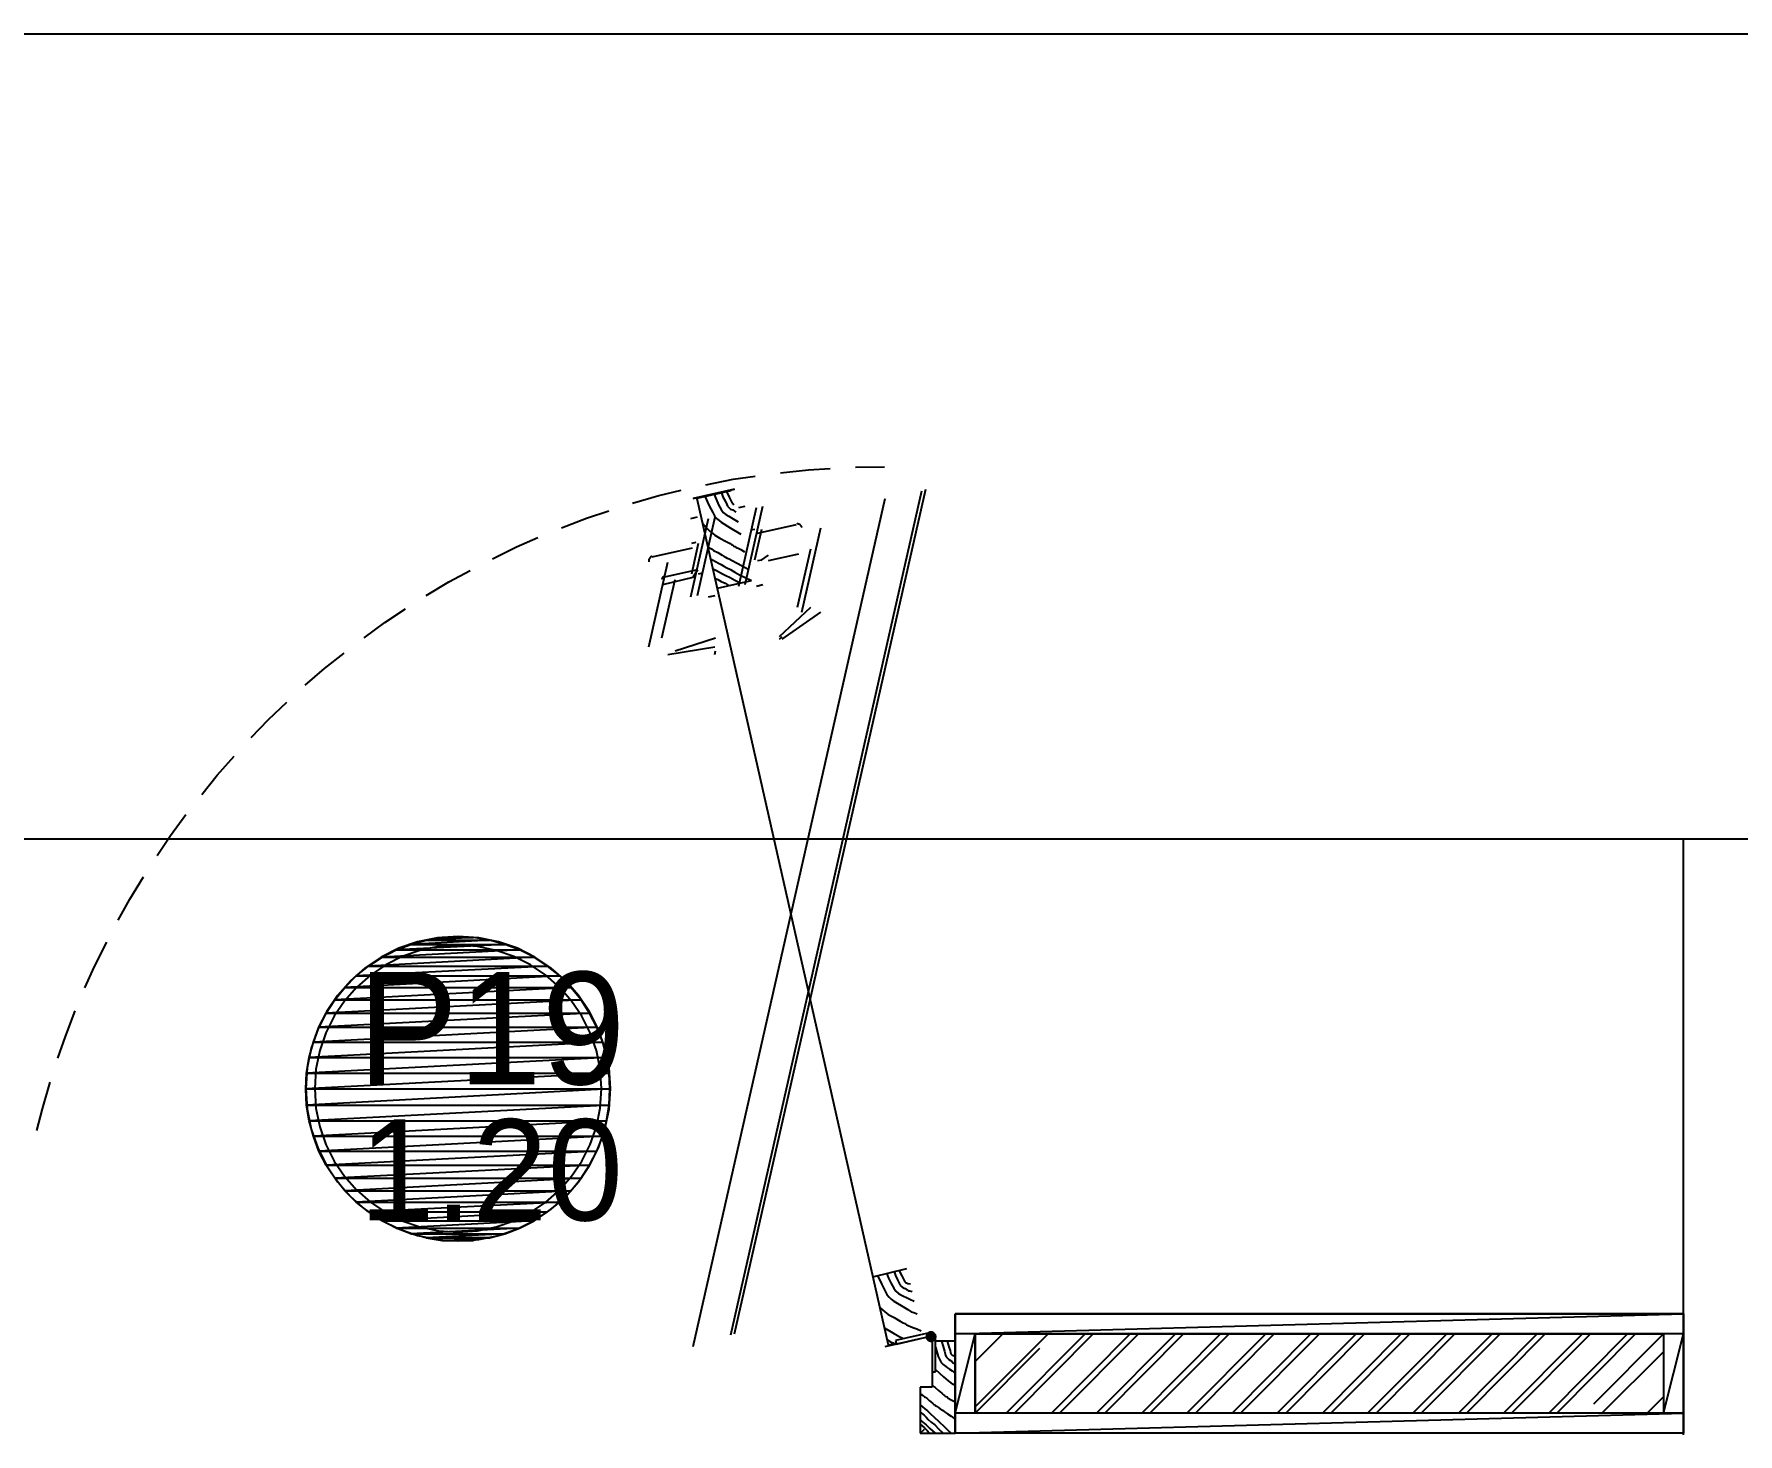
# Model space of a CAD drawing. Header units: millimetres. Extents: x 7649 to 34105, y 3983 to 25377.
# Drawn here: x 26140 to 28256, y 20638 to 22377 of the extents above; entities that cross this region are included whole.
import ezdxf

# ---------------------------------------------------------------- set-up
doc = ezdxf.new("R2010")
doc.units = ezdxf.units.MM

msp = doc.modelspace()

# ---------------------------------------------------------------- linework, layer by layer
at = {"layer": 'GEOMETRY', "color": 7}
for p, q in [((33605.08194, 22376.51806), (7649.45694, 22376.51806)), ((27101.62361, 21835.18056), (27128.61111, 21836.76806)), ((27159.83194, 21838.35556), (27195.81528, 21838.88472)), ((26974.09444, 21816.65972), (27007.96111, 21823.53889)), ((27007.96111, 21823.53889), (27035.47778, 21827.24306)), ((27066.69861, 21831.47639), (27101.62361, 21835.18056)), ((26883.07778, 21793.90556), (26915.88611, 21803.43056)), ((26915.88611, 21803.43056), (26943.40278, 21809.78056)), ((26958.21944, 21799.72639), (27009.54861, 21811.36806)), ((27009.54861, 21811.36806), (26958.21944, 21799.72639)), ((26958.21944, 20746.15556), (27196.87361, 21799.72639)), ((27005.31528, 21809.25139), (26962.98194, 21799.72639)), ((26962.98194, 21799.72639), (27200.57778, 20748.27222)), ((26973.03611, 21801.84306), (26977.79861, 21791.25972)), ((26984.67778, 21804.48889), (26985.73611, 21801.84306)), ((26985.73611, 21801.84306), (26986.79444, 21798.66806)), ((26986.79444, 21798.66806), (26989.96944, 21791.78889)), ((26993.67361, 21806.60556), (26995.26111, 21801.84306)), ((26995.26111, 21801.84306), (26997.90694, 21796.55139)), ((26997.90694, 21796.55139), (27000.02361, 21792.31806)), ((27000.02361, 21807.66389), (27003.19861, 21801.31389)), ((27003.19861, 21801.31389), (27004.78611, 21798.13889)), ((27004.78611, 21798.13889), (27005.84444, 21795.49306)), ((27005.31528, 20760.97222), (27242.38194, 21809.25139)), ((27005.84444, 21795.49306), (27006.90278, 21793.90556)), ((27006.90278, 21793.90556), (27007.43194, 21793.37639)), ((27009.54861, 20762.03056), (27247.14444, 21811.36806)), ((26794.70694, 21763.21389), (26825.92778, 21775.38472)), ((26825.92778, 21775.38472), (26853.44444, 21784.38056)), ((26955.57361, 21774.85556), (26963.51111, 21776.97222)), ((26955.57361, 21677.48889), (26977.26944, 21774.85556)), ((26963.51111, 21679.07639), (26985.73611, 21776.97222)), ((26977.79861, 21791.25972), (26982.56111, 21782.26389)), ((26982.56111, 21782.26389), (26984.67778, 21778.03056)), ((26984.67778, 21778.03056), (26987.32361, 21774.85556)), ((26987.32361, 21774.85556), (26990.49861, 21772.20972)), ((26989.96944, 21791.78889), (26993.14444, 21785.96806)), ((26993.14444, 21785.96806), (26995.79028, 21782.26389)), ((26995.79028, 21782.26389), (26998.96528, 21779.61806)), ((26998.96528, 21779.61806), (27002.66944, 21777.50139)), ((27000.02361, 21792.31806), (27001.08194, 21790.20139)), ((27001.08194, 21790.20139), (27001.61111, 21789.14306)), ((27001.61111, 21789.14306), (27004.78611, 21786.49722)), ((27002.66944, 21777.50139), (27007.96111, 21774.32639)), ((27004.78611, 21786.49722), (27007.43194, 21785.43889)), ((27007.43194, 21793.37639), (27007.96111, 21792.84722)), ((27007.43194, 21785.43889), (27011.13611, 21782.79306)), ((27007.96111, 21792.84722), (27009.01944, 21791.78889)), ((27007.96111, 21774.32639), (27014.31111, 21770.62222)), ((27014.84028, 21788.61389), (27022.77778, 21790.20139)), ((27014.84028, 21690.71806), (27037.06528, 21788.61389)), ((27022.77778, 21692.83472), (27045.00278, 21790.20139)), ((26969.86111, 21769.03472), (26975.68194, 21762.15556)), ((26975.68194, 21762.15556), (26978.85694, 21758.98056)), ((26978.85694, 21758.98056), (26982.56111, 21756.33472)), ((26982.56111, 21756.33472), (26985.20694, 21754.21806)), ((26985.20694, 21754.21806), (26987.32361, 21752.63056)), ((26987.32361, 21752.63056), (26991.55694, 21750.51389)), ((26990.49861, 21772.20972), (26993.14444, 21770.09306)), ((26993.14444, 21770.09306), (27004.25694, 21763.21389)), ((27004.25694, 21763.21389), (27017.48611, 21755.27639)), ((27029.65694, 21760.56806), (27034.94861, 21761.62639)), ((27034.94861, 21723.52639), (27043.41528, 21761.62639)), ((27036.53611, 21756.33472), (27086.80694, 21767.44722)), ((27087.65066, 21767.95659), (27086.90409, 21767.83996)), ((27088.38855, 21767.97184), (27087.65066, 21767.95659)), ((27089.10984, 21767.8907), (27088.38855, 21767.97184)), ((27089.80663, 21767.71816), (27089.10984, 21767.8907)), ((27090.471, 21767.4592), (27089.80663, 21767.71816)), ((27091.09505, 21767.11882), (27090.471, 21767.4592)), ((27091.67088, 21766.702), (27091.09505, 21767.11882)), ((27092.19056, 21766.21373), (27091.67088, 21766.702)), ((27092.64619, 21765.65899), (27092.19056, 21766.21373)), ((27093.02986, 21765.04279), (27092.64619, 21765.65899)), ((27093.33366, 21764.37009), (27093.02986, 21765.04279)), ((27093.15694, 21658.43889), (27116.96944, 21763.21389)), ((27093.54969, 21763.64591), (27093.33366, 21764.37009)), ((26708.98194, 21724.58472), (26739.14444, 21739.40139)), ((26739.14444, 21739.40139), (26765.60278, 21751.04306)), ((26907.41944, 21727.23056), (26957.69028, 21738.34306)), ((26956.63194, 21744.16389), (26961.92361, 21745.22222)), ((26956.63194, 21706.06389), (26965.09861, 21744.16389)), ((26976.74028, 21739.40139), (26980.97361, 21737.28472)), ((26980.97361, 21737.28472), (26983.61944, 21735.16806)), ((26983.61944, 21735.16806), (26988.91111, 21732.52222)), ((26988.91111, 21732.52222), (26994.20278, 21729.34722)), ((26991.55694, 21750.51389), (26999.49444, 21746.28056)), ((26999.49444, 21746.28056), (27004.25694, 21743.63472)), ((27004.25694, 21743.63472), (27006.37361, 21742.04722)), ((27006.37361, 21742.04722), (27007.43194, 21741.51806)), ((27007.43194, 21741.51806), (27007.96111, 21740.98889)), ((27007.96111, 21740.98889), (27008.49028, 21740.98889)), ((27008.49028, 21740.98889), (27009.01944, 21740.45972)), ((27009.01944, 21740.45972), (27010.07778, 21739.93056)), ((27010.07778, 21739.93056), (27011.66528, 21738.87222)), ((27011.66528, 21738.87222), (27014.31111, 21737.81389)), ((27014.31111, 21737.81389), (27017.48611, 21736.22639)), ((27017.48611, 21736.22639), (27022.24861, 21733.58056)), ((27051.88194, 21722.46806), (27089.45278, 21730.93472)), ((27087.86528, 21664.78889), (27104.26944, 21737.28472)), ((26655.00694, 21696.00972), (26681.46528, 21710.29722)), ((26903.18611, 21615.57639), (26926.99861, 21720.35139)), ((26903.2718, 21723.18345), (26903.19066, 21722.46216)), ((26903.19066, 21722.46216), (26903.20591, 21721.72427)), ((26903.20591, 21721.72427), (26903.32254, 21720.97771)), ((26903.44434, 21723.88024), (26903.2718, 21723.18345)), ((26903.7033, 21724.54461), (26903.44434, 21723.88024)), ((26904.04368, 21725.16867), (26903.7033, 21724.54461)), ((26904.4605, 21725.74449), (26904.04368, 21725.16867)), ((26904.94877, 21726.26417), (26904.4605, 21725.74449)), ((26905.50351, 21726.7198), (26904.94877, 21726.26417)), ((26906.11971, 21727.10347), (26905.50351, 21726.7198)), ((26906.79241, 21727.40727), (26906.11971, 21727.10347)), ((26907.51659, 21727.6233), (26906.79241, 21727.40727)), ((26921.17778, 21701.83056), (26964.04028, 21711.35556)), ((26958.21944, 21701.83056), (26964.04028, 21711.35556)), ((26979.91528, 21724.58472), (26981.50278, 21723.52639)), ((26981.50278, 21723.52639), (26983.09028, 21722.99722)), ((26982.56111, 21712.41389), (26984.67778, 21711.35556)), ((26983.09028, 21722.99722), (26986.26528, 21721.40972)), ((26984.67778, 21711.35556), (26987.32361, 21710.29722)), ((26986.26528, 21721.40972), (26990.49861, 21718.76389)), ((26987.32361, 21710.29722), (26991.02778, 21708.18056)), ((26990.49861, 21718.76389), (26993.14444, 21717.70556)), ((26993.14444, 21717.70556), (26996.31944, 21715.58889)), ((26994.20278, 21729.34722), (26996.84861, 21727.75972)), ((26996.31944, 21715.58889), (27000.02361, 21713.47222)), ((26996.84861, 21727.75972), (26998.43611, 21726.70139)), ((26998.43611, 21726.70139), (27000.55278, 21725.64306)), ((27000.02361, 21713.47222), (27004.78611, 21711.35556)), ((27000.55278, 21725.64306), (27003.19861, 21724.58472)), ((27003.19861, 21724.58472), (27006.90278, 21722.46806)), ((27004.78611, 21711.35556), (27010.07778, 21708.18056)), ((27006.90278, 21722.46806), (27012.19444, 21719.82222)), ((27012.19444, 21719.82222), (27019.07361, 21716.11806)), ((27019.07361, 21716.11806), (27022.77778, 21714.00139)), ((27022.77778, 21714.00139), (27027.54028, 21711.35556)), ((27038.12361, 21722.46806), (27043.41528, 21723.52639)), ((27042.35694, 21722.46806), (27051.88194, 21729.34722)), ((26626.96111, 21679.07639), (26655.00694, 21696.00972)), ((26919.59028, 21626.68889), (26935.99444, 21699.18472)), ((26919.62655, 21700.39818), (26919.59174, 21700.08918)), ((26919.59174, 21700.08918), (26919.59824, 21699.77314)), ((26919.59824, 21699.77314), (26919.64816, 21699.45344)), ((26919.70052, 21700.69674), (26919.62655, 21700.39818)), ((26919.81153, 21700.98145), (26919.70052, 21700.69674)), ((26919.95744, 21701.24894), (26919.81153, 21700.98145)), ((26920.13612, 21701.49579), (26919.95744, 21701.24894)), ((26920.34544, 21701.71863), (26920.13612, 21701.49579)), ((26920.58327, 21701.91405), (26920.34544, 21701.71863)), ((26920.84748, 21702.07865), (26920.58327, 21701.91405)), ((26920.64861, 21692.83472), (26958.21944, 21701.83056)), ((26921.13593, 21702.20905), (26920.84748, 21702.07865)), ((26921.44649, 21702.30185), (26921.13593, 21702.20905)), ((26965.09861, 21706.06389), (26970.91944, 21707.12222)), ((26985.20694, 21700.77222), (26988.91111, 21699.18472)), ((26988.38194, 21688.07222), (27030.71528, 21697.59722)), ((26988.91111, 21699.18472), (26993.14444, 21696.53889)), ((26991.02778, 21708.18056), (26994.73194, 21706.06389)), ((26993.14444, 21696.53889), (26997.90694, 21694.42222)), ((26994.73194, 21706.06389), (26998.96528, 21703.94722)), ((26997.90694, 21694.42222), (27003.19861, 21691.24722)), ((26998.96528, 21703.94722), (27004.25694, 21701.30139)), ((27004.25694, 21701.30139), (27010.07778, 21698.12639)), ((27010.07778, 21708.18056), (27015.89861, 21705.00556)), ((27010.07778, 21698.12639), (27016.95694, 21694.42222)), ((27015.89861, 21705.00556), (27022.77778, 21701.30139)), ((27022.77778, 21701.30139), (27030.71528, 21697.59722)), ((27037.06528, 21690.71806), (27045.00278, 21692.83472)), ((26977.26944, 21677.48889), (26985.73611, 21679.07639)), ((26549.70278, 21626.68889), (26575.63194, 21645.73889)), ((26575.63194, 21645.73889), (26601.03194, 21662.67222)), ((27065.64028, 21628.27639), (27104.26944, 21664.78889)), ((27068.81528, 21625.10139), (27116.96944, 21658.43889)), ((26935.99444, 21610.28472), (26986.26528, 21626.68889)), ((27065.64028, 21625.10139), (27068.81528, 21628.27639)), ((26500.49028, 21588.58889), (26524.83194, 21607.63889)), ((26926.99861, 21606.05139), (26985.20694, 21615.57639)), ((26985.20694, 21606.05139), (26986.26528, 21610.28472)), ((26476.67778, 21567.95139), (26500.49028, 21588.58889)), ((26431.16944, 21525.08889), (26453.92361, 21546.78472)), ((26409.47361, 21502.86389), (26431.16944, 21525.08889)), ((26367.14028, 21455.76806), (26388.30694, 21479.58056)), ((26348.09028, 21431.95556), (26367.14028, 21455.76806)), ((26309.46111, 21381.15556), (26328.51111, 21407.08472)), ((7649.45694, 21376.92222), (34105.14444, 21376.92222)), ((26292.52778, 21356.28472), (26309.46111, 21381.15556)), ((26258.66111, 21301.78056), (26275.59444, 21329.82639)), ((26244.37361, 21275.85139), (26258.66111, 21301.78056)), ((26214.74028, 21218.17222), (26230.08611, 21248.33472)), ((26724.32778, 21245.68889), (26589.39028, 21238.80972)), ((26589.39028, 21238.80972), (26607.91111, 21245.68889)), ((26724.32778, 21245.68889), (26589.39028, 21238.80972)), ((26616.09334, 21248.98545), (26592.74786, 21240.87655)), ((26705.27778, 21250.98056), (26607.91111, 21245.68889)), ((26607.91111, 21245.68889), (26626.96111, 21250.98056)), ((26705.27778, 21250.98056), (26607.91111, 21245.68889)), ((26607.91111, 21245.68889), (26724.32778, 21245.68889)), ((26607.91111, 21245.68889), (26724.32778, 21245.68889)), ((26640.71386, 21254.01609), (26616.09334, 21248.98545)), ((26685.69861, 21254.15556), (26626.96111, 21250.98056)), ((26626.96111, 21250.98056), (26646.54028, 21254.15556)), ((26685.69861, 21254.15556), (26626.96111, 21250.98056)), ((26626.96111, 21250.98056), (26705.27778, 21250.98056)), ((26626.96111, 21250.98056), (26705.27778, 21250.98056)), ((26666.38403, 21255.74306), (26640.71386, 21254.01609)), ((26666.38403, 21244.63056), (26642.22173, 21243.00504)), ((26666.11944, 21255.21389), (26646.54028, 21254.15556)), ((26646.54028, 21254.15556), (26685.69861, 21254.15556)), ((26646.54028, 21254.15556), (26685.69861, 21254.15556)), ((26685.69861, 21254.15556), (26666.11944, 21255.21389)), ((26692.05419, 21254.01609), (26666.38403, 21255.74306)), ((26690.54633, 21243.00504), (26666.38403, 21244.63056)), ((26705.27778, 21250.98056), (26685.69861, 21254.15556)), ((26716.67472, 21248.98545), (26692.05419, 21254.01609)), ((26724.32778, 21245.68889), (26705.27778, 21250.98056)), ((26740.0202, 21240.87655), (26716.67472, 21248.98545)), ((26742.84861, 21238.80972), (26724.32778, 21245.68889)), ((26570.90282, 21229.91479), (26550.78364, 21216.32557)), ((26760.84028, 21229.81389), (26554.99444, 21218.70139)), ((26554.99444, 21218.70139), (26571.92778, 21229.81389)), ((26760.84028, 21229.81389), (26554.99444, 21218.70139)), ((26592.74786, 21240.87655), (26570.90282, 21229.91479)), ((26742.84861, 21238.80972), (26571.92778, 21229.81389)), ((26571.92778, 21229.81389), (26589.39028, 21238.80972)), ((26742.84861, 21238.80972), (26571.92778, 21229.81389)), ((26571.92778, 21229.81389), (26760.84028, 21229.81389)), ((26571.92778, 21229.81389), (26760.84028, 21229.81389)), ((26597.07327, 21230.63735), (26576.51144, 21220.31951)), ((26589.39028, 21238.80972), (26742.84861, 21238.80972)), ((26589.39028, 21238.80972), (26742.84861, 21238.80972)), ((26619.04742, 21238.26991), (26597.07327, 21230.63735)), ((26642.22173, 21243.00504), (26619.04742, 21238.26991)), ((26713.72064, 21238.26991), (26690.54633, 21243.00504)), ((26735.69478, 21230.63735), (26713.72064, 21238.26991)), ((26756.25662, 21220.31951), (26735.69478, 21230.63735)), ((26761.86523, 21229.91479), (26740.0202, 21240.87655)), ((26760.84028, 21229.81389), (26742.84861, 21238.80972)), ((26777.24444, 21218.70139), (26760.84028, 21229.81389)), ((26781.98442, 21216.32557), (26761.86523, 21229.91479)), ((26203.09861, 21191.71389), (26214.74028, 21218.17222)), ((26792.59028, 21206.53056), (26525.89028, 21192.24306)), ((26525.89028, 21192.24306), (26539.64861, 21206.53056)), ((26792.59028, 21206.53056), (26525.89028, 21192.24306)), ((26550.78364, 21216.32557), (26532.61571, 21200.33429)), ((26777.24444, 21218.70139), (26539.64861, 21206.53056)), ((26539.64861, 21206.53056), (26554.99444, 21218.70139)), ((26777.24444, 21218.70139), (26539.64861, 21206.53056)), ((26539.64861, 21206.53056), (26792.59028, 21206.53056)), ((26539.64861, 21206.53056), (26792.59028, 21206.53056)), ((26557.57408, 21207.52855), (26540.47337, 21192.47663)), ((26554.99444, 21218.70139), (26777.24444, 21218.70139)), ((26554.99444, 21218.70139), (26777.24444, 21218.70139)), ((26576.51144, 21220.31951), (26557.57408, 21207.52855)), ((26775.19397, 21207.52855), (26756.25662, 21220.31951)), ((26792.29469, 21192.47663), (26775.19397, 21207.52855)), ((26792.59028, 21206.53056), (26777.24444, 21218.70139)), ((26800.15235, 21200.33429), (26781.98442, 21216.32557)), ((26806.34861, 21192.24306), (26792.59028, 21206.53056)), ((26516.62443, 21182.16636), (26503.03521, 21162.04718)), ((26806.34861, 21192.24306), (26513.19028, 21176.89722)), ((26513.19028, 21176.89722), (26525.89028, 21192.24306)), ((26806.34861, 21192.24306), (26513.19028, 21176.89722)), ((26532.61571, 21200.33429), (26516.62443, 21182.16636)), ((26540.47337, 21192.47663), (26525.42145, 21175.37592)), ((26525.89028, 21192.24306), (26806.34861, 21192.24306)), ((26525.89028, 21192.24306), (26806.34861, 21192.24306)), ((26807.34661, 21175.37592), (26792.29469, 21192.47663)), ((26816.14363, 21182.16636), (26800.15235, 21200.33429)), ((26819.04861, 21176.89722), (26806.34861, 21192.24306)), ((26829.73285, 21162.04718), (26816.14363, 21182.16636)), ((26178.75694, 21131.38889), (26190.92778, 21163.13889)), ((26503.03521, 21162.04718), (26492.07345, 21140.20214)), ((26829.63194, 21160.49306), (26493.61111, 21143.03056)), ((26493.61111, 21143.03056), (26502.60694, 21160.49306)), ((26829.63194, 21160.49306), (26493.61111, 21143.03056)), ((26819.04861, 21176.89722), (26502.60694, 21160.49306)), ((26502.60694, 21160.49306), (26513.19028, 21176.89722)), ((26819.04861, 21176.89722), (26502.60694, 21160.49306)), ((26502.60694, 21160.49306), (26829.63194, 21160.49306)), ((26502.60694, 21160.49306), (26829.63194, 21160.49306)), ((26525.42145, 21175.37592), (26512.63049, 21156.43856)), ((26513.19028, 21176.89722), (26819.04861, 21176.89722)), ((26513.19028, 21176.89722), (26819.04861, 21176.89722)), ((26820.13757, 21156.43856), (26807.34661, 21175.37592)), ((26829.63194, 21160.49306), (26819.04861, 21176.89722)), ((26838.62778, 21143.03056), (26829.63194, 21160.49306)), ((26840.69461, 21140.20214), (26829.73285, 21162.04718)), ((26492.07345, 21140.20214), (26483.96455, 21116.85666)), ((26838.62778, 21143.03056), (26486.73194, 21124.50972)), ((26486.73194, 21124.50972), (26493.61111, 21143.03056)), ((26838.62778, 21143.03056), (26486.73194, 21124.50972)), ((26493.61111, 21143.03056), (26838.62778, 21143.03056)), ((26493.61111, 21143.03056), (26838.62778, 21143.03056)), ((26512.63049, 21156.43856), (26502.31265, 21135.87673)), ((26830.45541, 21135.87673), (26820.13757, 21156.43856)), ((26846.03611, 21124.50972), (26838.62778, 21143.03056)), ((26848.80351, 21116.85666), (26840.69461, 21140.20214)), ((26169.23194, 21104.40139), (26178.75694, 21131.38889)), ((26483.96455, 21116.85666), (26478.93391, 21092.23614)), ((26846.03611, 21124.50972), (26481.44028, 21105.45972)), ((26481.44028, 21105.45972), (26486.73194, 21124.50972)), ((26846.03611, 21124.50972), (26481.44028, 21105.45972)), ((26486.73194, 21124.50972), (26846.03611, 21124.50972)), ((26486.73194, 21124.50972), (26846.03611, 21124.50972)), ((26502.31265, 21135.87673), (26494.68009, 21113.90258)), ((26838.08797, 21113.90258), (26830.45541, 21135.87673)), ((26850.79861, 21105.45972), (26846.03611, 21124.50972)), ((26853.83414, 21092.23614), (26848.80351, 21116.85666)), ((26850.79861, 21105.45972), (26478.26528, 21085.88056)), ((26478.26528, 21085.88056), (26481.44028, 21105.45972)), ((26850.79861, 21105.45972), (26478.26528, 21085.88056)), ((26481.44028, 21105.45972), (26850.79861, 21105.45972)), ((26481.44028, 21105.45972), (26850.79861, 21105.45972)), ((26494.68009, 21113.90258), (26489.94496, 21090.72827)), ((26842.82309, 21090.72827), (26838.08797, 21113.90258)), ((26853.97361, 21085.88056), (26850.79861, 21105.45972)), ((26150.18194, 21041.43056), (26159.70694, 21074.76806)), ((26478.93391, 21092.23614), (26477.20694, 21066.56597)), ((26853.97361, 21085.88056), (26477.20694, 21066.30139)), ((26477.20694, 21066.30139), (26478.26528, 21085.88056)), ((26853.97361, 21085.88056), (26477.20694, 21066.30139)), ((26478.26528, 21085.88056), (26853.97361, 21085.88056)), ((26478.26528, 21085.88056), (26853.97361, 21085.88056)), ((26489.94496, 21090.72827), (26488.31944, 21066.56597)), ((26844.44861, 21066.56597), (26842.82309, 21090.72827)), ((26855.56111, 21066.56597), (26853.83414, 21092.23614)), ((26855.03194, 21066.30139), (26853.97361, 21085.88056)), ((26477.20694, 21066.56597), (26478.93391, 21040.89581)), ((26477.20694, 21066.30139), (26855.03194, 21066.30139)), ((26477.20694, 21066.30139), (26855.03194, 21066.30139)), ((26478.26528, 21046.19306), (26477.20694, 21066.30139)), ((26855.03194, 21066.30139), (26478.26528, 21046.19306)), ((26855.03194, 21066.30139), (26478.26528, 21046.19306)), ((26488.31944, 21066.56597), (26489.94496, 21042.40367)), ((26488.31944, 21066.30139), (26844.44861, 21066.30139)), ((26842.82309, 21042.40367), (26844.44861, 21066.56597)), ((26853.83414, 21040.89581), (26855.56111, 21066.56597)), ((26853.97361, 21046.19306), (26855.03194, 21066.30139)), ((26143.30278, 21014.44306), (26150.18194, 21041.43056)), ((26478.26528, 21046.19306), (26853.97361, 21046.19306)), ((26478.26528, 21046.19306), (26853.97361, 21046.19306)), ((26481.44028, 21026.61389), (26478.26528, 21046.19306)), ((26478.93391, 21040.89581), (26483.96455, 21016.27528)), ((26853.97361, 21046.19306), (26481.44028, 21026.61389)), ((26853.97361, 21046.19306), (26481.44028, 21026.61389)), ((26489.94496, 21042.40367), (26494.68009, 21019.22936)), ((26838.08797, 21019.22936), (26842.82309, 21042.40367)), ((26848.80351, 21016.27528), (26853.83414, 21040.89581)), ((26850.79861, 21026.61389), (26853.97361, 21046.19306)), ((26481.44028, 21026.61389), (26850.79861, 21026.61389)), ((26481.44028, 21026.61389), (26850.79861, 21026.61389)), ((26486.73194, 21007.56389), (26481.44028, 21026.61389)), ((26483.96455, 21016.27528), (26492.07345, 20992.9298)), ((26850.79861, 21026.61389), (26486.73194, 21007.56389)), ((26850.79861, 21026.61389), (26486.73194, 21007.56389)), ((26494.68009, 21019.22936), (26502.31265, 20997.25522)), ((26830.45541, 20997.25522), (26838.08797, 21019.22936)), ((26840.69461, 20992.9298), (26848.80351, 21016.27528)), ((26846.03611, 21007.56389), (26850.79861, 21026.61389)), ((26486.73194, 21007.56389), (26846.03611, 21007.56389)), ((26486.73194, 21007.56389), (26846.03611, 21007.56389)), ((26493.61111, 20989.04306), (26486.73194, 21007.56389)), ((26492.07345, 20992.9298), (26503.03521, 20971.08477)), ((26846.03611, 21007.56389), (26493.61111, 20989.04306)), ((26846.03611, 21007.56389), (26493.61111, 20989.04306)), ((26502.31265, 20997.25522), (26512.63049, 20976.69338)), ((26820.13757, 20976.69338), (26830.45541, 20997.25522)), ((26829.73285, 20971.08477), (26840.69461, 20992.9298)), ((26838.62778, 20989.04306), (26846.03611, 21007.56389)), ((26493.61111, 20989.04306), (26838.62778, 20989.04306)), ((26493.61111, 20989.04306), (26838.62778, 20989.04306)), ((26502.60694, 20971.58056), (26493.61111, 20989.04306)), ((26838.62778, 20989.04306), (26502.60694, 20971.58056)), ((26838.62778, 20989.04306), (26502.60694, 20971.58056)), ((26502.60694, 20971.58056), (26829.63194, 20971.58056)), ((26502.60694, 20971.58056), (26829.63194, 20971.58056)), ((26513.19028, 20955.17639), (26502.60694, 20971.58056)), ((26503.03521, 20971.08477), (26516.62443, 20950.96558)), ((26512.63049, 20976.69338), (26525.42145, 20957.75603)), ((26829.63194, 20971.58056), (26513.19028, 20955.17639)), ((26829.63194, 20971.58056), (26513.19028, 20955.17639)), ((26807.34661, 20957.75603), (26820.13757, 20976.69338)), ((26816.14363, 20950.96558), (26829.73285, 20971.08477)), ((26819.04861, 20955.17639), (26829.63194, 20971.58056)), ((26829.63194, 20971.58056), (26838.62778, 20989.04306)), ((26513.19028, 20955.17639), (26819.04861, 20955.17639)), ((26513.19028, 20955.17639), (26819.04861, 20955.17639)), ((26525.89028, 20939.83056), (26513.19028, 20955.17639)), ((26516.62443, 20950.96558), (26532.61571, 20932.79765)), ((26525.42145, 20957.75603), (26540.47337, 20940.65531)), ((26819.04861, 20955.17639), (26525.89028, 20939.83056)), ((26819.04861, 20955.17639), (26525.89028, 20939.83056)), ((26792.29469, 20940.65531), (26807.34661, 20957.75603)), ((26800.15235, 20932.79765), (26816.14363, 20950.96558)), ((26806.34861, 20939.83056), (26819.04861, 20955.17639)), ((26525.89028, 20939.83056), (26806.34861, 20939.83056)), ((26525.89028, 20939.83056), (26806.34861, 20939.83056)), ((26539.64861, 20925.54306), (26525.89028, 20939.83056)), ((26532.61571, 20932.79765), (26550.78364, 20916.80637)), ((26806.34861, 20939.83056), (26539.64861, 20925.54306)), ((26806.34861, 20939.83056), (26539.64861, 20925.54306)), ((26540.47337, 20940.65531), (26557.57408, 20925.60339)), ((26775.19397, 20925.60339), (26792.29469, 20940.65531)), ((26781.98442, 20916.80637), (26800.15235, 20932.79765)), ((26792.59028, 20925.54306), (26806.34861, 20939.83056)), ((26539.64861, 20925.54306), (26792.59028, 20925.54306)), ((26539.64861, 20925.54306), (26792.59028, 20925.54306)), ((26554.99444, 20913.37222), (26539.64861, 20925.54306)), ((26550.78364, 20916.80637), (26570.90282, 20903.21715)), ((26792.59028, 20925.54306), (26554.99444, 20913.37222)), ((26792.59028, 20925.54306), (26554.99444, 20913.37222)), ((26554.99444, 20913.37222), (26777.24444, 20913.37222)), ((26554.99444, 20913.37222), (26777.24444, 20913.37222)), ((26571.92778, 20902.25972), (26554.99444, 20913.37222)), ((26557.57408, 20925.60339), (26576.51144, 20912.81243)), ((26777.24444, 20913.37222), (26571.92778, 20902.25972)), ((26777.24444, 20913.37222), (26571.92778, 20902.25972)), ((26576.51144, 20912.81243), (26597.07327, 20902.49459)), ((26735.69478, 20902.49459), (26756.25662, 20912.81243)), ((26756.25662, 20912.81243), (26775.19397, 20925.60339)), ((26760.84028, 20902.25972), (26777.24444, 20913.37222)), ((26761.86523, 20903.21715), (26781.98442, 20916.80637)), ((26777.24444, 20913.37222), (26792.59028, 20925.54306)), ((26570.90282, 20903.21715), (26592.74786, 20892.25539)), ((26571.92778, 20902.25972), (26760.84028, 20902.25972)), ((26571.92778, 20902.25972), (26760.84028, 20902.25972)), ((26589.39028, 20893.26389), (26571.92778, 20902.25972)), ((26760.84028, 20902.25972), (26589.39028, 20893.26389)), ((26760.84028, 20902.25972), (26589.39028, 20893.26389)), ((26589.39028, 20893.26389), (26742.84861, 20893.26389)), ((26589.39028, 20893.26389), (26742.84861, 20893.26389)), ((26607.91111, 20886.38472), (26589.39028, 20893.26389)), ((26592.74786, 20892.25539), (26616.09334, 20884.14649)), ((26597.07327, 20902.49459), (26619.04742, 20894.86203)), ((26742.84861, 20893.26389), (26607.91111, 20886.38472)), ((26742.84861, 20893.26389), (26607.91111, 20886.38472)), ((26607.91111, 20886.38472), (26724.32778, 20886.38472)), ((26607.91111, 20886.38472), (26724.32778, 20886.38472)), ((26626.96111, 20881.09306), (26607.91111, 20886.38472)), ((26616.09334, 20884.14649), (26640.71386, 20879.11586)), ((26619.04742, 20894.86203), (26642.22173, 20890.12691)), ((26724.32778, 20886.38472), (26626.96111, 20881.09306)), ((26724.32778, 20886.38472), (26626.96111, 20881.09306)), ((26642.22173, 20890.12691), (26666.38403, 20888.50139)), ((26666.38403, 20888.50139), (26690.54633, 20890.12691)), ((26690.54633, 20890.12691), (26713.72064, 20894.86203)), ((26692.05419, 20879.11586), (26716.67472, 20884.14649)), ((26705.27778, 20881.09306), (26724.32778, 20886.38472)), ((26713.72064, 20894.86203), (26735.69478, 20902.49459)), ((26716.67472, 20884.14649), (26740.0202, 20892.25539)), ((26724.32778, 20886.38472), (26742.84861, 20893.26389)), ((26740.0202, 20892.25539), (26761.86523, 20903.21715)), ((26742.84861, 20893.26389), (26760.84028, 20902.25972)), ((26626.96111, 20881.09306), (26705.27778, 20881.09306)), ((26705.27778, 20881.09306), (26626.96111, 20881.09306)), ((26626.96111, 20881.09306), (26646.54028, 20877.91806)), ((26640.71386, 20879.11586), (26666.38403, 20877.38889)), ((26646.54028, 20877.91806), (26705.27778, 20881.09306)), ((26646.54028, 20877.91806), (26705.27778, 20881.09306)), ((26685.69861, 20877.91806), (26646.54028, 20877.91806)), ((26685.69861, 20877.91806), (26646.54028, 20877.91806)), ((26646.54028, 20877.91806), (26666.11944, 20877.38889)), ((26666.11944, 20877.38889), (26685.69861, 20877.91806)), ((26666.38403, 20877.38889), (26692.05419, 20879.11586)), ((26705.27778, 20881.09306), (26685.69861, 20877.91806)), ((27181.52778, 20832.93889), (27223.86111, 20842.99306)), ((27187.34861, 20834.52639), (27192.11111, 20823.94306)), ((27192.11111, 20823.94306), (27196.87361, 20814.94722)), ((27198.46111, 20837.17222), (27199.51944, 20834.52639)), ((27199.51944, 20834.52639), (27201.10694, 20831.35139)), ((27201.10694, 20831.35139), (27204.28194, 20824.47222)), ((27204.28194, 20824.47222), (27207.45694, 20818.65139)), ((27207.98611, 20839.28889), (27209.57361, 20834.52639)), ((27209.57361, 20834.52639), (27212.21944, 20829.23472)), ((27212.21944, 20829.23472), (27214.33611, 20825.00139)), ((27214.33611, 20840.34722), (27217.51111, 20833.99722)), ((27214.33611, 20825.00139), (27215.39444, 20823.41389)), ((27215.39444, 20823.41389), (27215.92361, 20821.82639)), ((27215.92361, 20821.82639), (27219.09861, 20819.18056)), ((27217.51111, 20833.99722), (27219.09861, 20830.82222)), ((27219.09861, 20830.82222), (27220.15694, 20828.17639)), ((27220.15694, 20828.17639), (27221.21528, 20826.58889)), ((27221.21528, 20826.58889), (27221.74444, 20826.05972)), ((27221.74444, 20826.05972), (27222.27361, 20825.53056)), ((27222.27361, 20825.53056), (27223.33194, 20825.53056)), ((27223.33194, 20825.53056), (27224.91944, 20824.47222)), ((27224.91944, 20824.47222), (27228.09444, 20823.94306)), ((27196.87361, 20814.94722), (27198.99028, 20810.71389)), ((27198.99028, 20810.71389), (27201.63611, 20807.53889)), ((27201.63611, 20807.53889), (27204.28194, 20804.89306)), ((27204.28194, 20804.89306), (27207.45694, 20802.77639)), ((27207.45694, 20818.65139), (27210.10278, 20814.94722)), ((27207.45694, 20802.77639), (27218.56944, 20795.89722)), ((27210.10278, 20814.94722), (27213.27778, 20812.30139)), ((27213.27778, 20812.30139), (27216.98194, 20810.18472)), ((27216.98194, 20810.18472), (27219.62778, 20808.59722)), ((27219.09861, 20819.18056), (27221.74444, 20818.12222)), ((27219.62778, 20808.59722), (27223.33194, 20807.00972)), ((27221.74444, 20818.12222), (27223.33194, 20817.06389)), ((27223.33194, 20817.06389), (27224.39028, 20816.53472)), ((27223.33194, 20807.00972), (27227.56528, 20804.89306)), ((27224.39028, 20816.53472), (27224.91944, 20816.00556)), ((27224.91944, 20816.00556), (27225.44861, 20816.00556)), ((27225.44861, 20816.00556), (27225.97778, 20815.47639)), ((27225.97778, 20815.47639), (27227.56528, 20815.47639)), ((27227.56528, 20815.47639), (27230.21111, 20814.41806)), ((27227.56528, 20804.89306), (27232.85694, 20802.77639)), ((27190.52361, 20794.30972), (27196.34444, 20789.54722)), ((27196.34444, 20789.54722), (27200.57778, 20785.84306)), ((27200.57778, 20785.84306), (27207.98611, 20782.13889)), ((27207.98611, 20782.13889), (27215.39444, 20777.90556)), ((27215.39444, 20777.90556), (27219.09861, 20775.78889)), ((27218.56944, 20795.89722), (27224.91944, 20792.19306)), ((27224.91944, 20792.19306), (27229.15278, 20789.54722)), ((27229.15278, 20789.54722), (27232.32778, 20788.48889)), ((27232.32778, 20788.48889), (27236.56111, 20786.90139)), ((27283.65694, 20762.03056), (28188.00278, 20786.90139)), ((27283.65694, 20762.03056), (28188.00278, 20786.90139)), ((28188.00278, 20786.90139), (27283.65694, 20786.90139)), ((27283.65694, 20786.90139), (27283.65694, 20762.03056)), ((28188.00278, 20786.90139), (28188.00278, 20762.03056)), ((27196.34444, 20768.90972), (27204.28194, 20764.67639)), ((27196.87361, 20746.15556), (27247.67361, 20757.79722)), ((27204.28194, 20764.67639), (27208.51528, 20762.03056)), ((27208.51528, 20762.03056), (27210.63194, 20760.97222)), ((27251.90694, 20763.08889), (27209.57361, 20753.56389)), ((27210.63194, 20760.97222), (27211.16111, 20760.44306)), ((27210.63194, 20749.33056), (27247.67361, 20757.79722)), ((27211.16111, 20760.44306), (27212.21944, 20759.91389)), ((27212.21944, 20759.91389), (27214.86528, 20758.32639)), ((27214.86528, 20758.32639), (27216.98194, 20757.26806)), ((27216.98194, 20757.26806), (27219.62778, 20756.20972)), ((27219.09861, 20775.78889), (27221.21528, 20774.73056)), ((27221.21528, 20774.73056), (27222.27361, 20774.20139)), ((27222.27361, 20774.20139), (27222.80278, 20773.67222)), ((27222.80278, 20773.67222), (27223.33194, 20773.14306)), ((27223.33194, 20773.14306), (27224.39028, 20772.61389)), ((27224.39028, 20772.61389), (27225.97778, 20772.08472)), ((27225.97778, 20772.08472), (27228.09444, 20771.02639)), ((27228.09444, 20771.02639), (27231.26944, 20769.96806)), ((27231.26944, 20769.96806), (27236.03194, 20768.38056)), ((27236.03194, 20768.38056), (27241.32361, 20765.73472)), ((27248.20278, 20757.79722), (27248.73194, 20760.97222)), ((27248.25348, 20759.34512), (27248.20278, 20758.59097)), ((27248.20278, 20758.59097), (27248.25348, 20757.83682)), ((27253.49444, 20758.32639), (27248.20278, 20757.79722)), ((27248.20278, 20757.79722), (27253.49444, 20758.32639)), ((27249.26111, 20755.15139), (27248.20278, 20757.79722)), ((27248.40119, 20760.06837), (27248.25348, 20759.34512)), ((27248.25348, 20757.83682), (27248.40119, 20757.11357)), ((27248.63928, 20760.75412), (27248.40119, 20760.06837)), ((27248.40119, 20757.11357), (27248.63928, 20756.42783)), ((27248.96116, 20761.39574), (27248.63928, 20760.75412)), ((27250.84861, 20763.08889), (27248.73194, 20760.97222)), ((27248.73194, 20760.97222), (27253.49444, 20758.32639)), ((27248.73194, 20760.97222), (27253.49444, 20758.32639)), ((27249.3602, 20761.98663), (27248.96116, 20761.39574)), ((27253.49444, 20758.32639), (27249.26111, 20755.15139)), ((27253.49444, 20758.32639), (27249.26111, 20755.15139)), ((27249.82981, 20762.52019), (27249.3602, 20761.98663)), ((27250.36337, 20762.9898), (27249.82981, 20762.52019)), ((27250.95426, 20763.38884), (27250.36337, 20762.9898)), ((27250.84861, 20763.08889), (27253.49444, 20764.14722)), ((27253.49444, 20758.32639), (27250.84861, 20763.08889)), ((27253.49444, 20758.32639), (27250.84861, 20763.08889)), ((27251.59588, 20763.71072), (27250.95426, 20763.38884)), ((27251.37778, 20753.56389), (27253.49444, 20758.32639)), ((27251.37778, 20753.56389), (27253.49444, 20758.32639)), ((27252.28163, 20763.94881), (27251.59588, 20763.71072)), ((27253.00488, 20764.09652), (27252.28163, 20763.94881)), ((27253.75903, 20764.14722), (27253.00488, 20764.09652)), ((27253.49444, 20764.14722), (27253.49444, 20758.32639)), ((27253.49444, 20764.14722), (27256.14028, 20763.61806)), ((27253.49444, 20758.32639), (27253.49444, 20764.14722)), ((27256.14028, 20763.61806), (27253.49444, 20758.32639)), ((27256.14028, 20763.61806), (27253.49444, 20758.32639)), ((27253.49444, 20758.32639), (27258.25694, 20761.50139)), ((27253.49444, 20758.32639), (27258.25694, 20761.50139)), ((27259.31528, 20758.85556), (27253.49444, 20758.32639)), ((27253.49444, 20758.32639), (27259.31528, 20758.85556)), ((27258.78611, 20755.68056), (27253.49444, 20758.32639)), ((27258.78611, 20755.68056), (27253.49444, 20758.32639)), ((27253.49444, 20758.32639), (27256.66944, 20753.56389)), ((27253.49444, 20758.32639), (27256.66944, 20753.56389)), ((27254.02361, 20753.03472), (27253.49444, 20758.32639)), ((27253.49444, 20758.32639), (27254.02361, 20753.03472)), ((27254.51318, 20764.09652), (27253.75903, 20764.14722)), ((27255.23643, 20763.94881), (27254.51318, 20764.09652)), ((27255.08194, 20764.14722), (27255.08194, 20714.93472)), ((27255.92217, 20763.71072), (27255.23643, 20763.94881)), ((27256.56379, 20763.38884), (27255.92217, 20763.71072)), ((27258.25694, 20761.50139), (27256.14028, 20763.61806)), ((27257.15469, 20762.9898), (27256.56379, 20763.38884)), ((27257.68825, 20762.52019), (27257.15469, 20762.9898)), ((27258.15785, 20761.98663), (27257.68825, 20762.52019)), ((27258.5569, 20761.39574), (27258.15785, 20761.98663)), ((27258.25694, 20761.50139), (27259.31528, 20758.85556)), ((27258.87877, 20760.75412), (27258.5569, 20761.39574)), ((27259.31528, 20758.85556), (27258.78611, 20755.68056)), ((27259.11687, 20760.06837), (27258.87877, 20760.75412)), ((27258.87877, 20756.42783), (27259.11687, 20757.11357)), ((27259.26457, 20759.34512), (27259.11687, 20760.06837)), ((27259.11687, 20757.11357), (27259.26457, 20757.83682)), ((27259.31528, 20758.59097), (27259.26457, 20759.34512)), ((27259.26457, 20757.83682), (27259.31528, 20758.59097)), ((27259.31528, 20714.93472), (27259.31528, 20758.32639)), ((27283.65694, 20663.60556), (27308.52778, 20762.03056)), ((27283.65694, 20663.60556), (27308.52778, 20762.03056)), ((27308.52778, 20762.03056), (27283.65694, 20762.03056)), ((27283.65694, 20762.03056), (27283.65694, 20663.60556)), ((28188.00278, 20762.03056), (27283.65694, 20762.03056)), ((27308.52778, 20762.03056), (27308.52778, 20663.60556)), ((27308.52778, 20671.54306), (27399.01528, 20762.03056)), ((27308.52778, 20727.63472), (27342.92361, 20762.03056)), ((27347.15694, 20663.60556), (27445.05278, 20762.03056)), ((27357.21111, 20663.60556), (27455.10694, 20762.03056)), ((27403.24861, 20663.60556), (27501.14444, 20762.03056)), ((27413.30278, 20663.60556), (27511.19861, 20762.03056)), ((27459.34028, 20663.60556), (27557.23611, 20762.03056)), ((27469.39444, 20663.60556), (27567.29028, 20762.03056)), ((27515.43194, 20663.60556), (27613.32778, 20762.03056)), ((27525.48611, 20663.60556), (27623.91111, 20762.03056)), ((27571.52361, 20663.60556), (27669.41944, 20762.03056)), ((27582.10694, 20663.60556), (27680.00278, 20762.03056)), ((27627.61528, 20663.60556), (27725.51111, 20762.03056)), ((27638.19861, 20663.60556), (27736.09444, 20762.03056)), ((27683.70694, 20663.60556), (27781.60278, 20762.03056)), ((27694.29028, 20663.60556), (27792.18611, 20762.03056)), ((27739.79861, 20663.60556), (27837.69444, 20762.03056)), ((27750.38194, 20663.60556), (27848.27778, 20762.03056)), ((27795.89028, 20663.60556), (27894.31528, 20762.03056)), ((27806.47361, 20663.60556), (27904.36944, 20762.03056)), ((27851.98194, 20663.60556), (27950.40694, 20762.03056)), ((27862.56528, 20663.60556), (27960.46111, 20762.03056)), ((27908.60278, 20663.60556), (28006.49861, 20762.03056)), ((27918.65694, 20663.60556), (28016.55278, 20762.03056)), ((27964.69444, 20663.60556), (28062.59028, 20762.03056)), ((27974.74861, 20663.60556), (28072.64444, 20762.03056)), ((28020.78611, 20663.60556), (28118.68194, 20762.03056)), ((28030.84028, 20663.60556), (28128.73611, 20762.03056)), ((28076.87778, 20675.24722), (28163.13194, 20762.03056)), ((28132.96944, 20731.86806), (28163.13194, 20762.03056)), ((28163.13194, 20663.60556), (28188.00278, 20762.03056)), ((28163.13194, 20663.60556), (28188.00278, 20762.03056)), ((28188.00278, 20762.03056), (28163.13194, 20762.03056)), ((28163.13194, 20762.03056), (28163.13194, 20663.60556)), ((28188.00278, 20762.03056), (28188.00278, 20663.60556)), ((27199.51944, 20754.62222), (27202.69444, 20752.50556)), ((27200.57778, 20748.27222), (27210.63194, 20750.38889)), ((27202.69444, 20752.50556), (27207.45694, 20750.38889)), ((27209.57361, 20753.56389), (27210.63194, 20749.33056)), ((27248.63928, 20756.42783), (27248.96116, 20755.78621)), ((27248.96116, 20755.78621), (27249.3602, 20755.19531)), ((27249.26111, 20755.15139), (27251.37778, 20753.56389)), ((27249.3602, 20755.19531), (27249.82981, 20754.66175)), ((27249.82981, 20754.66175), (27250.36337, 20754.19215)), ((27250.36337, 20754.19215), (27250.95426, 20753.7931)), ((27250.95426, 20753.7931), (27251.59588, 20753.47123)), ((27254.02361, 20753.03472), (27251.37778, 20753.56389)), ((27251.59588, 20753.47123), (27252.28163, 20753.23313)), ((27252.28163, 20753.23313), (27253.00488, 20753.08543)), ((27253.00488, 20753.08543), (27253.75903, 20753.03472)), ((27253.75903, 20753.03472), (27254.51318, 20753.08543)), ((27256.66944, 20753.56389), (27254.02361, 20753.03472)), ((27254.51318, 20753.08543), (27255.23643, 20753.23313)), ((27255.23643, 20753.23313), (27255.92217, 20753.47123)), ((27255.92217, 20753.47123), (27256.56379, 20753.7931)), ((27256.56379, 20753.7931), (27257.15469, 20754.19215)), ((27256.66944, 20753.56389), (27258.78611, 20755.68056)), ((27257.15469, 20754.19215), (27257.68825, 20754.66175)), ((27257.68825, 20754.66175), (27258.15785, 20755.19531)), ((27258.15785, 20755.19531), (27258.5569, 20755.78621)), ((27258.5569, 20755.78621), (27258.87877, 20756.42783)), ((27283.65694, 20753.03472), (27259.31528, 20753.03472)), ((27259.31528, 20745.62639), (27262.49028, 20733.98472)), ((27266.72361, 20753.03472), (27268.84028, 20746.15556)), ((27268.84028, 20746.15556), (27270.42778, 20740.33472)), ((27270.42778, 20740.33472), (27271.48611, 20735.57222)), ((27271.48611, 20735.57222), (27272.54444, 20733.45556)), ((27273.60278, 20753.03472), (27276.24861, 20744.56806)), ((27276.24861, 20744.56806), (27277.30694, 20741.39306)), ((27277.30694, 20741.39306), (27277.83611, 20738.74722)), ((27277.83611, 20738.74722), (27278.36528, 20737.15972)), ((27278.36528, 20737.15972), (27278.89444, 20736.63056)), ((27278.89444, 20736.63056), (27279.95278, 20735.57222)), ((27279.95278, 20735.57222), (27281.54028, 20735.04306)), ((27283.65694, 20638.73472), (27283.65694, 20753.03472)), ((27308.52778, 20663.60556), (27388.96111, 20744.03889)), ((28086.93194, 20663.60556), (28163.13194, 20739.80556)), ((27255.08194, 20714.93472), (27255.08194, 20695.88472)), ((27255.08194, 20714.93472), (27259.31528, 20714.93472)), ((27259.31528, 20717.58056), (27269.36944, 20708.58472)), ((27262.49028, 20733.98472), (27264.60694, 20729.75139)), ((27264.60694, 20729.75139), (27266.19444, 20726.57639)), ((27266.19444, 20726.57639), (27268.84028, 20723.93056)), ((27268.84028, 20723.93056), (27272.01528, 20721.28472)), ((27272.01528, 20721.28472), (27274.13194, 20719.69722)), ((27272.54444, 20733.45556), (27275.71944, 20730.28056)), ((27274.13194, 20719.69722), (27276.77778, 20718.10972)), ((27275.71944, 20730.28056), (27277.83611, 20728.69306)), ((27276.77778, 20718.10972), (27279.95278, 20715.99306)), ((27277.83611, 20728.69306), (27279.42361, 20727.63472)), ((27279.42361, 20727.63472), (27279.95278, 20726.57639)), ((27279.95278, 20726.57639), (27280.48194, 20726.57639)), ((27279.95278, 20715.99306), (27283.65694, 20713.34722)), ((27280.48194, 20726.57639), (27281.01111, 20726.04722)), ((27281.01111, 20726.04722), (27282.06944, 20725.51806)), ((27281.54028, 20735.04306), (27283.65694, 20733.98472)), ((27282.06944, 20725.51806), (27283.65694, 20724.98889)), ((27255.08194, 20695.88472), (27240.26528, 20695.88472)), ((27240.26528, 20695.88472), (27240.26528, 20638.73472)), ((27255.08194, 20698.00139), (27258.78611, 20695.35556)), ((27258.78611, 20695.35556), (27263.01944, 20691.65139)), ((27269.36944, 20708.58472), (27275.19028, 20703.82222)), ((27275.19028, 20703.82222), (27278.36528, 20701.17639)), ((27278.36528, 20701.17639), (27281.01111, 20699.58889)), ((27281.01111, 20699.58889), (27283.65694, 20697.47222)), ((27240.26528, 20687.94722), (27242.38194, 20686.35972)), ((27240.26528, 20673.65972), (27246.08611, 20668.89722)), ((27242.38194, 20686.35972), (27243.96944, 20685.30139)), ((27243.96944, 20685.30139), (27245.02778, 20684.24306)), ((27245.02778, 20684.24306), (27245.55694, 20683.71389)), ((27245.55694, 20683.71389), (27246.61528, 20683.18472)), ((27246.61528, 20683.18472), (27248.73194, 20681.59722)), ((27248.73194, 20681.59722), (27251.90694, 20678.95139)), ((27251.90694, 20678.95139), (27255.61111, 20675.77639)), ((27255.61111, 20675.77639), (27257.19861, 20674.18889)), ((27257.19861, 20674.18889), (27258.25694, 20673.65972)), ((27258.25694, 20673.65972), (27258.78611, 20673.13056)), ((27258.78611, 20673.13056), (27260.37361, 20672.07222)), ((27263.01944, 20691.65139), (27267.25278, 20688.47639)), ((27267.25278, 20688.47639), (27269.36944, 20686.35972)), ((27269.36944, 20686.35972), (27270.42778, 20685.30139)), ((27270.42778, 20685.30139), (27270.95694, 20684.77222)), ((27270.95694, 20684.77222), (27271.48611, 20684.77222)), ((27271.48611, 20684.77222), (27272.01528, 20684.24306)), ((27272.01528, 20684.24306), (27273.60278, 20683.71389)), ((27273.60278, 20683.71389), (27275.19028, 20682.12639)), ((27275.19028, 20682.12639), (27278.89444, 20680.00972)), ((27278.89444, 20680.00972), (27283.65694, 20677.36389)), ((27308.52778, 20663.60556), (27332.86944, 20687.94722)), ((28143.02361, 20663.60556), (28163.13194, 20683.71389)), ((27240.26528, 20664.66389), (27245.02778, 20660.95972)), ((27240.26528, 20655.66806), (27243.44028, 20652.49306)), ((27243.44028, 20652.49306), (27247.67361, 20648.78889)), ((27245.02778, 20660.95972), (27247.67361, 20658.31389)), ((27246.08611, 20668.89722), (27249.26111, 20666.25139)), ((27247.67361, 20658.31389), (27250.31944, 20655.66806)), ((27249.26111, 20666.25139), (27252.96528, 20662.54722)), ((27250.31944, 20655.66806), (27254.02361, 20652.49306)), ((27252.96528, 20662.54722), (27257.72778, 20658.31389)), ((27254.02361, 20652.49306), (27258.25694, 20648.78889)), ((27257.72778, 20658.31389), (27263.54861, 20653.02222)), ((27260.37361, 20672.07222), (27263.01944, 20670.48472)), ((27263.01944, 20670.48472), (27265.13611, 20668.89722)), ((27263.54861, 20653.02222), (27270.42778, 20646.67222)), ((27265.13611, 20668.89722), (27267.78194, 20667.30972)), ((27267.78194, 20667.30972), (27270.42778, 20665.19306)), ((27270.42778, 20665.19306), (27274.13194, 20662.54722)), ((27274.13194, 20662.54722), (27278.89444, 20659.90139)), ((27278.89444, 20659.90139), (27283.65694, 20656.19722)), ((27283.65694, 20638.73472), (28188.00278, 20663.60556)), ((27283.65694, 20638.73472), (28188.00278, 20663.60556)), ((28188.00278, 20663.60556), (27283.65694, 20663.60556)), ((27283.65694, 20663.60556), (27283.65694, 20638.73472)), ((27308.52778, 20663.60556), (27283.65694, 20663.60556)), ((28188.00278, 20663.60556), (28163.13194, 20663.60556)), ((28188.00278, 20663.60556), (28188.00278, 20638.73472)), ((27240.26528, 20649.84722), (27245.55694, 20645.08472)), ((27240.26528, 20638.73472), (27245.55694, 20643.49722)), ((27240.26528, 20638.73472), (27283.65694, 20638.73472)), ((27245.55694, 20645.08472), (27248.73194, 20641.90972)), ((27247.67361, 20648.78889), (27252.43611, 20644.55556)), ((27248.73194, 20641.90972), (27251.90694, 20638.73472)), ((27252.43611, 20644.55556), (27258.78611, 20638.73472)), ((27258.25694, 20648.78889), (27263.01944, 20644.02639)), ((27263.01944, 20644.02639), (27268.84028, 20638.73472)), ((27270.42778, 20646.67222), (27274.13194, 20642.96806)), ((27274.13194, 20642.96806), (27278.89444, 20638.73472)), ((28188.00278, 20638.73472), (27283.65694, 20638.73472))]:
    msp.add_line(p, q, dxfattribs=at)
at = {"layer": 'RECTANGLES', "color": 7}
for p, q in [((28188.00278, 21376.92222), (28970.64028, 21376.92222)), ((28188.00278, 20636.61806), (28188.00278, 21376.92222)), ((27283.65694, 20786.90139), (28188.00278, 20786.90139)), ((27283.65694, 20638.73472), (27283.65694, 20786.90139)), ((28188.00278, 20786.90139), (28188.00278, 20638.73472)), ((27308.52778, 20762.03056), (28163.13194, 20762.03056)), ((27308.52778, 20663.60556), (27308.52778, 20762.03056)), ((28163.13194, 20762.03056), (28163.13194, 20663.60556)), ((28163.13194, 20663.60556), (27308.52778, 20663.60556)), ((28188.00278, 20638.73472), (27283.65694, 20638.73472))]:
    msp.add_line(p, q, dxfattribs=at)

# ---------------------------------------------------------------- texts
at = {"layer": 'TEXT'}
for s, height, p in [('P19', 139.69947, (26541.76528, 21071.8895)), ('1.20', 125.72947, (26543.88194, 20902.84403))]:
    msp.add_text(s, height=height, dxfattribs=at).set_placement(p)

doc.saveas('drawing.dxf')
